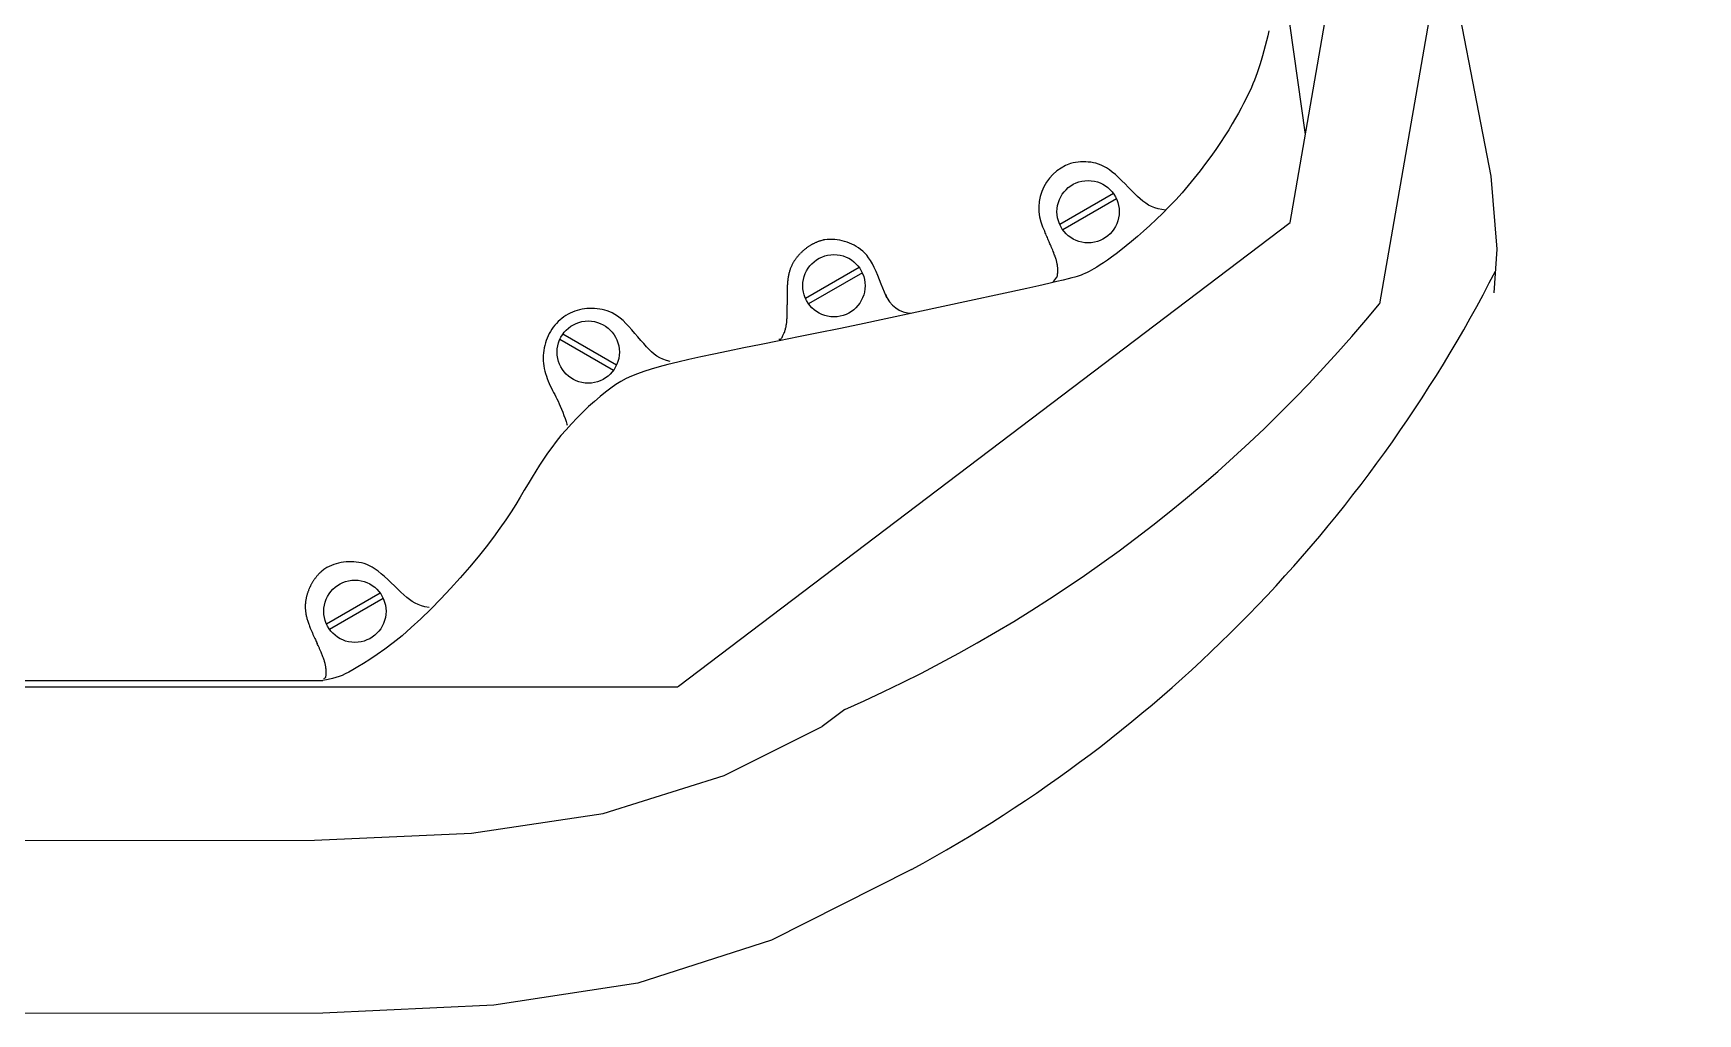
# Model space of a CAD drawing. Header units: millimetres. Extents: x -390 to 2317, y 0 to 1124.
# Drawn here: x 913.5 to 1324.3, y 42.5 to 284.5 of the extents above; entities that cross this region are included whole.
import ezdxf

# ---------------------------------------------------------------- set-up
doc = ezdxf.new("R2010")
doc.units = ezdxf.units.MM
doc.layers.add('ceco.net 102 chopper', color=7, linetype='Continuous')

msp = doc.modelspace()

# ---------------------------------------------------------------- linework, layer by layer
at = {"layer": 'ceco.net 102 chopper'}
for p, q in [((1345.01, 788.2), (1245.77, 217.69)), ((1223.71, 237.81), (1278.54, 553.01)), ((1213.08, 361.43), (1227.48, 259.47)), ((1218.21, 283.9), (1217.9, 282.66)), ((1218.49, 285.12), (1218.21, 283.9)), ((1217.24, 280.17), (1216.9, 278.96)), ((1217.58, 281.41), (1217.24, 280.17)), ((1217.9, 282.66), (1217.58, 281.41)), ((1215.9, 275.68), (1215.57, 274.71)), ((1216.23, 276.7), (1215.9, 275.68)), ((1216.56, 277.8), (1216.23, 276.7)), ((1216.9, 278.96), (1216.56, 277.8)), ((1214.16, 271.14), (1213.75, 270.23)), ((1214.54, 272.03), (1214.16, 271.14)), ((1214.9, 272.91), (1214.54, 272.03)), ((1215.24, 273.8), (1214.9, 272.91)), ((1215.57, 274.71), (1215.24, 273.8)), ((1212.25, 267.17), (1211.65, 266.02)), ((1212.8, 268.25), (1212.25, 267.17)), ((1213.3, 269.27), (1212.8, 268.25)), ((1213.75, 270.23), (1213.3, 269.27)), ((1210.26, 263.51), (1209.45, 262.13)), ((1210.99, 264.8), (1210.26, 263.51)), ((1211.65, 266.02), (1210.99, 264.8)), ((1207.59, 259.14), (1206.53, 257.53)), ((1208.57, 260.68), (1207.59, 259.14)), ((1209.45, 262.13), (1208.57, 260.68)), ((1205.39, 255.84), (1204.16, 254.09)), ((1206.53, 257.53), (1205.39, 255.84)), ((1202.86, 252.31), (1201.5, 250.5)), ((1204.16, 254.09), (1202.86, 252.31)), ((1198.59, 246.89), (1197.06, 245.12)), ((1200.07, 248.69), (1198.59, 246.89)), ((1201.5, 250.5), (1200.07, 248.69)), ((1180.11, 244.94), (1166.87, 237.3)), ((1180.88, 243.61), (1167.64, 235.97)), ((1195.49, 243.39), (1193.9, 241.7)), ((1197.06, 245.12), (1195.49, 243.39)), ((1190.69, 238.52), (1189.1, 237.03)), ((1192.29, 240.08), (1190.69, 238.52)), ((1193.9, 241.7), (1192.29, 240.08)), ((1072.74, 123.31), (1223.71, 237.81)), ((1186.05, 234.32), (1184.61, 233.1)), ((1187.55, 235.63), (1186.05, 234.32)), ((1189.1, 237.03), (1187.55, 235.63)), ((1180.78, 230.07), (1179.66, 229.25)), ((1181.98, 230.98), (1180.78, 230.07)), ((1183.26, 231.99), (1181.98, 230.98)), ((1184.61, 233.1), (1183.26, 231.99)), ((1117.38, 226.67), (1104.13, 219.02)), ((1174.69, 226.01), (1174.12, 225.7)), ((1175.32, 226.38), (1174.69, 226.01)), ((1176.03, 226.8), (1175.32, 226.38)), ((1176.81, 227.3), (1176.03, 226.8)), ((1177.68, 227.87), (1176.81, 227.3)), ((1178.63, 228.52), (1177.68, 227.87)), ((1179.66, 229.25), (1178.63, 228.52)), ((1118.15, 225.34), (1104.9, 217.69)), ((1161.74, 222.19), (1158.77, 221.51)), ((1164.19, 222.75), (1161.74, 222.19)), ((1166.16, 223.21), (1164.19, 222.75)), ((1167.73, 223.58), (1166.16, 223.21)), ((1168.95, 223.88), (1167.73, 223.58)), ((1169.89, 224.12), (1168.95, 223.88)), ((1170.62, 224.32), (1169.89, 224.12)), ((1171.2, 224.49), (1170.62, 224.32)), ((1171.7, 224.66), (1171.2, 224.49)), ((1172.17, 224.82), (1171.7, 224.66)), ((1172.63, 225), (1172.17, 224.82)), ((1173.1, 225.2), (1172.63, 225)), ((1173.6, 225.43), (1173.1, 225.2)), ((1174.12, 225.7), (1173.6, 225.43)), ((1158.77, 221.51), (1117.49, 212.61)), ((1043.54, 213.73), (1043.09, 213.32)), ((1044, 214.11), (1043.54, 213.73)), ((1044.49, 214.48), (1044, 214.11)), ((1045, 214.81), (1044.49, 214.48)), ((1045.52, 215.12), (1045, 214.81)), ((1046.06, 215.4), (1045.52, 215.12)), ((1046.61, 215.65), (1046.06, 215.4)), ((1047.18, 215.87), (1046.61, 215.65)), ((1047.76, 216.07), (1047.18, 215.87)), ((1048.36, 216.23), (1047.76, 216.07)), ((1048.96, 216.36), (1048.36, 216.23)), ((1049.57, 216.47), (1048.96, 216.36)), ((1050.19, 216.54), (1049.57, 216.47)), ((1050.82, 216.58), (1050.19, 216.54)), ((1051.44, 216.59), (1050.82, 216.58)), ((1052.07, 216.56), (1051.44, 216.59)), ((1052.71, 216.51), (1052.07, 216.56)), ((1053.33, 216.43), (1052.71, 216.51)), ((1053.96, 216.31), (1053.33, 216.43)), ((1054.58, 216.17), (1053.96, 216.31)), ((1055.2, 215.98), (1054.58, 216.17)), ((1055.82, 215.74), (1055.2, 215.98)), ((1056.44, 215.45), (1055.82, 215.74)), ((1057.08, 215.1), (1056.44, 215.45)), ((1057.73, 214.67), (1057.08, 215.1)), ((1058.4, 214.16), (1057.73, 214.67)), ((1059.1, 213.56), (1058.4, 214.16)), ((1040.61, 209.83), (1040.35, 209.25)), ((1040.88, 210.38), (1040.61, 209.83)), ((1041.19, 210.92), (1040.88, 210.38)), ((1041.52, 211.44), (1041.19, 210.92)), ((1041.88, 211.95), (1041.52, 211.44)), ((1042.26, 212.42), (1041.88, 211.95)), ((1042.66, 212.88), (1042.26, 212.42)), ((1043.09, 213.32), (1042.66, 212.88)), ((1044.25, 210.28), (1057.5, 202.63)), ((1059.81, 212.87), (1059.1, 213.56)), ((1060.55, 212.1), (1059.81, 212.87)), ((1061.29, 211.27), (1060.55, 212.1)), ((1062.04, 210.42), (1061.29, 211.27)), ((1062.78, 209.56), (1062.04, 210.42)), ((1063.51, 208.7), (1062.78, 209.56)), ((1102.37, 209.56), (1097.64, 208.61)), ((1107.29, 210.55), (1102.37, 209.56)), ((1112.35, 211.57), (1107.29, 210.55)), ((1117.49, 212.61), (1112.35, 211.57)), ((1039.45, 205.58), (1039.41, 204.94)), ((1039.53, 206.21), (1039.45, 205.58)), ((1039.63, 206.84), (1039.53, 206.21)), ((1039.77, 207.45), (1039.63, 206.84)), ((1039.93, 208.06), (1039.77, 207.45)), ((1040.13, 208.66), (1039.93, 208.06)), ((1040.35, 209.25), (1040.13, 208.66)), ((1064.21, 207.89), (1063.51, 208.7)), ((1064.89, 207.13), (1064.21, 207.89)), ((1065.53, 206.45), (1064.89, 207.13)), ((1066.15, 205.84), (1065.53, 206.45)), ((1066.78, 205.3), (1066.15, 205.84)), ((1085.06, 206.05), (1081.51, 205.3)), ((1088.94, 206.85), (1085.06, 206.05)), ((1093.15, 207.7), (1088.94, 206.85)), ((1097.64, 208.61), (1093.15, 207.7)), ((1039.41, 204.94), (1039.4, 204.3)), ((1039.4, 204.3), (1039.41, 203.66)), ((1039.41, 203.66), (1039.46, 203.02)), ((1039.46, 203.02), (1039.54, 202.38)), ((1039.54, 202.38), (1039.65, 201.74)), ((1039.65, 201.74), (1039.8, 201.11)), ((1066.02, 201.58), (1064.25, 201.02)), ((1067.99, 202.14), (1066.02, 201.58)), ((1067.44, 204.82), (1066.78, 205.3)), ((1068.14, 204.41), (1067.44, 204.82)), ((1070.18, 202.72), (1067.99, 202.14)), ((1068.92, 204.04), (1068.14, 204.41)), ((1069.78, 203.73), (1068.92, 204.04)), ((1070.76, 203.46), (1069.78, 203.73)), ((1072.61, 203.32), (1070.18, 202.72)), ((1075.3, 203.95), (1072.61, 203.32)), ((1078.26, 204.61), (1075.3, 203.95)), ((1081.51, 205.3), (1078.26, 204.61)), ((1039.8, 201.11), (1039.97, 200.48)), ((1039.97, 200.48), (1040.17, 199.86)), ((1040.17, 199.86), (1040.39, 199.24)), ((1040.39, 199.24), (1040.63, 198.63)), ((1040.63, 198.63), (1040.88, 198.04)), ((1040.88, 198.04), (1041.14, 197.46)), ((1041.14, 197.46), (1041.41, 196.89)), ((1057.3, 197.78), (1056.05, 196.92)), ((1058.56, 198.55), (1057.3, 197.78)), ((1059.84, 199.24), (1058.56, 198.55)), ((1061.2, 199.87), (1059.84, 199.24)), ((1062.66, 200.46), (1061.2, 199.87)), ((1064.25, 201.02), (1062.66, 200.46)), ((1041.41, 196.89), (1041.68, 196.34)), ((1041.68, 196.34), (1041.95, 195.81)), ((1041.95, 195.81), (1042.22, 195.29)), ((1042.22, 195.29), (1042.49, 194.76)), ((1042.49, 194.76), (1042.77, 194.22)), ((1042.77, 194.22), (1043.04, 193.66)), ((1043.04, 193.66), (1043.32, 193.05)), ((1052.02, 193.64), (1050.6, 192.35)), ((1053.42, 194.85), (1052.02, 193.64)), ((1054.76, 195.94), (1053.42, 194.85)), ((1056.05, 196.92), (1054.76, 195.94)), ((1043.32, 193.05), (1043.61, 192.41)), ((1043.61, 192.41), (1043.9, 191.7)), ((1043.9, 191.7), (1044.2, 190.94)), ((1044.2, 190.94), (1044.5, 190.15)), ((1044.5, 190.15), (1044.77, 189.37)), ((1044.77, 189.37), (1045.02, 188.64)), ((1047.75, 189.56), (1046.37, 188.11)), ((1049.17, 190.98), (1047.75, 189.56)), ((1050.6, 192.35), (1049.17, 190.98)), ((1043.77, 185.17), (1042.59, 183.71)), ((1045.03, 186.64), (1043.77, 185.17)), ((1045.02, 188.64), (1045.22, 188.01)), ((1046.37, 188.11), (1045.03, 186.64)), ((1045.22, 188.01), (1045.27, 187.8)), ((1040.45, 180.83), (1039.46, 179.38)), ((1041.49, 182.27), (1040.45, 180.83)), ((1042.59, 183.71), (1041.49, 182.27)), ((1038.5, 177.92), (1037.56, 176.42)), ((1039.46, 179.38), (1038.5, 177.92)), ((1035.69, 173.32), (1034.72, 171.69)), ((1036.63, 174.89), (1035.69, 173.32)), ((1037.56, 176.42), (1036.63, 174.89)), ((1033.7, 169.99), (1032.62, 168.22)), ((1034.72, 171.69), (1033.7, 169.99)), ((1030.14, 164.39), (1028.71, 162.31)), ((1031.44, 166.36), (1030.14, 164.39)), ((1032.62, 168.22), (1031.44, 166.36)), ((1028.71, 162.31), (1027.11, 160.11)), ((1025.33, 157.77), (1023.35, 155.3)), ((1027.11, 160.11), (1025.33, 157.77)), ((985.48, 152.31), (985.18, 152.12)), ((986.01, 152.61), (985.48, 152.31)), ((986.56, 152.89), (986.01, 152.61)), ((987.12, 153.14), (986.56, 152.89)), ((987.69, 153.36), (987.12, 153.14)), ((988.28, 153.55), (987.69, 153.36)), ((988.88, 153.7), (988.28, 153.55)), ((989.49, 153.83), (988.88, 153.7)), ((990.11, 153.93), (989.49, 153.83)), ((990.73, 154), (990.11, 153.93)), ((991.36, 154.04), (990.73, 154)), ((991.99, 154.05), (991.36, 154.04)), ((992.63, 154.02), (991.99, 154.05)), ((993.26, 153.97), (992.63, 154.02)), ((993.89, 153.88), (993.26, 153.97)), ((994.52, 153.75), (993.89, 153.88)), ((995.16, 153.58), (994.52, 153.75)), ((995.82, 153.35), (995.16, 153.58)), ((996.48, 153.05), (995.82, 153.35)), ((997.17, 152.69), (996.48, 153.05)), ((997.89, 152.25), (997.17, 152.69)), ((998.64, 151.71), (997.89, 152.25)), ((1021.2, 152.72), (1018.91, 150.09)), ((1023.35, 155.3), (1021.2, 152.72)), ((999.41, 151.09), (998.64, 151.71)), ((1000.22, 150.4), (999.41, 151.09)), ((1001.04, 149.65), (1000.22, 150.4)), ((1001.86, 148.87), (1001.04, 149.65)), ((1002.68, 148.08), (1001.86, 148.87)), ((1003.49, 147.3), (1002.68, 148.08)), ((1018.91, 150.09), (1016.54, 147.46)), ((999.14, 146.31), (985.9, 138.66)), ((999.91, 144.98), (986.67, 137.33)), ((1004.27, 146.55), (1003.49, 147.3)), ((1005.01, 145.86), (1004.27, 146.55)), ((1005.71, 145.24), (1005.01, 145.86)), ((1006.39, 144.69), (1005.71, 145.24)), ((1007.07, 144.22), (1006.39, 144.69)), ((1007.77, 143.81), (1007.07, 144.22)), ((1008.51, 143.46), (1007.77, 143.81)), ((1014.1, 144.86), (1011.65, 142.35)), ((1016.54, 147.46), (1014.1, 144.86)), ((1009.21, 139.98), (1006.83, 137.78)), ((1009.31, 143.17), (1008.51, 143.46)), ((1011.65, 142.35), (1009.21, 139.98)), ((1010.2, 142.94), (1009.31, 143.17)), ((1011.21, 142.76), (1010.2, 142.94)), ((1004.54, 135.8), (1002.36, 134.04)), ((1006.83, 137.78), (1004.54, 135.8)), ((1000.3, 132.48), (998.39, 131.12)), ((1002.36, 134.04), (1000.3, 132.48)), ((992.4, 127.38), (991.39, 126.81)), ((993.62, 128.08), (992.4, 127.38)), ((995.03, 128.93), (993.62, 128.08)), ((996.62, 129.94), (995.03, 128.93)), ((998.39, 131.12), (996.62, 129.94)), ((986.29, 124.99), (985.01, 124.72)), ((987.35, 125.23), (986.29, 124.99)), ((988.23, 125.46), (987.35, 125.23)), ((989.02, 125.71), (988.23, 125.46)), ((989.76, 126.01), (989.02, 125.71)), ((990.54, 126.37), (989.76, 126.01)), ((991.39, 126.81), (990.54, 126.37)), ((1072.59, 123.19), (1072.74, 123.31)), ((752.82, 123.19), (1072.59, 123.19))]:
    msp.add_line(p, q, dxfattribs=at)
for points in [[(1261.68, 309.19), (1273.29, 249.21), (1274.79, 231.21), (1274.04, 220.41)], [(1193.01, 240.8), (1191.19, 241.17), (1190.3, 241.42), (1189.51, 241.73), (1188.78, 242.1), (1188.09, 242.53), (1187.42, 243.02), (1186.76, 243.59), (1186.07, 244.23), (1185.35, 244.94), (1184.59, 245.7), (1183.8, 246.5), (1183.01, 247.31), (1182.2, 248.11), (1181.4, 248.88), (1180.61, 249.6), (1179.85, 250.24), (1179.12, 250.79), (1178.42, 251.26), (1177.74, 251.64), (1177.08, 251.95), (1176.43, 252.2), (1175.79, 252.39), (1175.17, 252.53), (1174.54, 252.64), (1173.91, 252.71), (1173.27, 252.75), (1172.64, 252.76), (1172.01, 252.74), (1171.38, 252.68), (1170.76, 252.6), (1170.15, 252.49), (1169.55, 252.34), (1169.51, 252.33)], [(1124.23, 219.21), (1124.04, 219.63), (1123.65, 220.56), (1123.24, 221.56), (1122.83, 222.6), (1122.41, 223.66), (1121.98, 224.71), (1121.54, 225.73), (1121.09, 226.69), (1120.64, 227.58), (1120.17, 228.37), (1119.7, 229.07), (1119.23, 229.69), (1118.74, 230.23), (1118.24, 230.71), (1117.73, 231.13), (1117.2, 231.51), (1116.66, 231.85), (1116.11, 232.16), (1115.54, 232.44), (1114.96, 232.7), (1114.37, 232.92), (1113.77, 233.11), (1113.17, 233.28), (1112.56, 233.41), (1111.95, 233.51), (1111.33, 233.58), (1110.72, 233.62), (1110.11, 233.62), (1109.5, 233.59), (1108.89, 233.53), (1108.54, 233.48)], [(1043.48, 208.95), (1056.73, 201.3)], [(900.57, 125.41), (902.68, 124.72), (985.01, 124.72)], [(1113.79, 117.59), (1108.26, 113.4)], [(591.75, 85.23), (982.93, 85.32), (1021.7, 87.09), (1054.16, 91.92), (1084.04, 101.32), (1108.26, 113.4)], [(1130.26, 78.06), (1095.73, 60.61), (1062.76, 50.03), (1027.24, 44.6), (985.03, 42.59), (569.34, 42.49)]]:
    msp.add_lwpolyline(points, dxfattribs=at)
msp.add_lwpolyline([(1165.1, 222.96, 0.054017), (1166.15, 224.29, 0.203325), (1166.26, 224.45, 0.02457), (1166.33, 224.86, 0.020275), (1166.36, 225.37, 0.002301), (1166.38, 226.08, 0.012087), (1166.38, 226.22, 0.011942), (1166.36, 226.64, 0.012661), (1166.32, 227.04, 0.010649), (1166.26, 227.46, 0.011982), (1166.18, 227.83, 0.008426), (1166.08, 228.28, 0.010184), (1165.98, 228.64, 0.005827), (1165.83, 229.11, 0.007681), (1165.71, 229.47, 0.003412), (1165.51, 229.99, 0.004906), (1165.38, 230.34, 0.001712), (1165.14, 230.94, 0.00293), (1164.99, 231.28, 0.000641), (1164.72, 231.93, 0.001183), (1164.57, 232.28, 0.000362), (1164.35, 232.79, -0.000382), (1164.13, 233.31, -0.000335), (1163.94, 233.76, -0.000255), (1163.68, 234.35, -0.006782), (1163.19, 235.55, -0.001142)], format="xyb", dxfattribs=at)
for centre in [(1173.88, 240.45), (1111.14, 222.18), (1050.49, 205.79), (992.9, 141.82)]:
    msp.add_circle(centre, 7.69, dxfattribs=at)
for centre, radius, start, end in [((1173.33, 241.32), 11.66, 109.1037, 209.6354), ((1112.12, 221.11), 12.95, 135.7501, 137.1516), ((1112.08, 221.16), 12.88, 134.3451, 135.7501), ((1112.05, 221.19), 12.84, 132.9384, 134.3451), ((1112.07, 221.17), 12.87, 131.533, 132.9384), ((1111.94, 221.31), 12.68, 130.1153, 131.533), ((1112.01, 221.22), 12.79, 128.7039, 130.1153), ((1111.81, 221.48), 12.46, 127.2694, 128.7039), ((1111.93, 221.33), 12.66, 125.8461, 127.2694), ((1111.66, 221.69), 12.2, 124.3888, 125.8461), ((1111.79, 221.5), 12.43, 122.9451, 124.3888), ((1111.53, 221.9), 11.96, 121.462, 122.9451), ((1111.59, 221.81), 12.07, 119.9858, 121.462), ((1111.45, 222.05), 11.8, 118.4885, 119.9858), ((1111.49, 221.97), 11.88, 116.9963, 118.4885), ((1111.47, 222.02), 11.82, 115.505, 116.9963), ((1111.45, 222.06), 11.78, 114.011, 115.505), ((1111.45, 222.06), 11.78, 112.5201, 114.011), ((1111.43, 222.11), 11.73, 111.0258, 112.5201), ((1111.42, 222.13), 11.71, 109.5312, 111.0258), ((1111.41, 222.15), 11.69, 108.0355, 109.5312), ((1108.81, 230.14), 3.28, 106.5359, 108.0355), ((1142.51, 116.63), 121.69, 106.2897, 106.5359), ((1108.97, 231.4), 2.12, 103.5316, 106.2897), ((1111.55, 220.7), 13.13, 102.4227, 103.5316), ((1110.4, 222.73), 10.66, 162.2185, 164.2949), ((1109.94, 222.88), 10.17, 160.1188, 162.2185), ((1109.16, 223.16), 9.35, 157.9286, 160.1188), ((1109.65, 222.96), 9.87, 155.8526, 157.9286), ((1108.48, 223.48), 8.59, 153.6268, 155.8526), ((1109.95, 222.75), 10.23, 151.6732, 153.6268), ((1108.28, 223.65), 8.33, 149.5085, 151.6732), ((1110.87, 222.13), 11.34, 147.7731, 149.5085), ((1108.71, 223.49), 8.79, 145.802, 147.7731), ((1112.22, 221.11), 13.03, 144.3321, 145.802), ((1110.33, 222.46), 10.71, 142.7108, 144.3321), ((1113.21, 220.27), 14.32, 141.3848, 142.7108), ((1111.43, 221.69), 12.04, 139.9389, 141.3848), ((1112.43, 220.85), 13.35, 138.5619, 139.9389), ((1111.96, 221.26), 12.73, 137.1516, 138.5619), ((1124.1, 220.72), 24.51, 177.2591, 178.3146), ((1144.68, 219.74), 45.11, 176.4811, 177.2591), ((1117.37, 221.42), 17.75, 174.9989, 176.4811), ((1123.95, 220.84), 24.35, 173.7333, 174.9989), ((1113, 222.04), 13.34, 171.8682, 173.7333), ((1116.07, 221.6), 16.44, 170.1882, 171.8682), ((1111.97, 222.31), 12.28, 168.2418, 170.1882), ((1112.43, 222.22), 12.75, 166.3319, 168.2418), ((1110.81, 222.61), 11.08, 164.2949, 166.3319), ((963.89, 384.58), 348.76, 298.4929, 332.919), ((1260.43, 219.01), 160.86, 179.5297, 179.7914), ((1147.32, 219.42), 47.74, 179.7914, 180.2719), ((1732.12, 222.2), 632.56, 180.27188, 180.3304), ((1134.23, 220.05), 34.65, 178.7985, 179.5297), ((1466.76, 220.67), 367.18, 180.3304, 180.4072), ((1465.71, 220.66), 366.14, 180.4072, 180.4948), ((1178.66, 219.12), 79.1, 178.3146, 178.7985), ((1130.51, 222.46), 7.07, 199.578, 268.9405), ((1087.31, 214.55), 12.25, 355.2609, 357.0212), ((1059.11, 216.02), 40.49, 357.0212, 357.8033), ((1080, 215.21), 19.59, 357.8033, 358.9276), ((1006, 216.6), 93.6, 358.9276, 359.3199), ((712.84, 214.18), 386.76, 0.4095, 0.4924), ((1019.45, 216.37), 80.15, 0.1385, 0.4095), ((827.15, 215.9), 272.45, 359.9915, 0.1385), ((1067.67, 215.87), 31.93, 359.3199, 359.9915), ((970.48, 443.6), 356.12, 293.73, 320.6268), ((1092.89, 212.46), 6.23, 330.8922, 335.5382), ((1027.53, 242.19), 78.04, 335.5382, 336.0656), ((1096.27, 211.68), 2.83, 336.0656, 338.8357), ((1090.69, 213.84), 8.82, 338.8357, 341.5725), ((1091.61, 213.53), 7.85, 341.5725, 344.474), ((1089.46, 214.13), 10.07, 344.474, 346.9146), ((1091.52, 213.65), 7.96, 346.9146, 349.6605), ((1086.11, 214.64), 13.46, 349.6605, 351.5915), ((1090.31, 214.02), 9.22, 351.5915, 353.9254), ((1078.32, 215.29), 21.28, 353.9254, 355.2609), ((1097.75, 210.19), 1.24, 259.1268, 279.2902), ((1097.91, 209.21), 0.25, 279.2902, 325.2623), ((1094.63, 211.49), 4.25, 325.2623, 330.8922), ((1064.21, 59.58), 121.69, 130.5748, 130.821), ((986.44, 150.39), 2.12, 127.8167, 130.5748), ((993.19, 141.7), 13.13, 126.7078, 127.8167), ((993.29, 142.42), 12.68, 154.4004, 155.8181), ((993.39, 142.37), 12.79, 152.989, 154.4004), ((993.09, 142.52), 12.46, 151.5545, 152.989), ((993.27, 142.43), 12.66, 150.1312, 151.5545), ((992.87, 142.66), 12.2, 148.6739, 150.1312), ((993.07, 142.54), 12.43, 147.2302, 148.6739), ((992.67, 142.79), 11.96, 145.7471, 147.2302), ((992.77, 142.73), 12.07, 144.2709, 145.7471), ((992.54, 142.89), 11.8, 142.7736, 144.2709), ((992.61, 142.84), 11.88, 141.2814, 142.7736), ((992.56, 142.88), 11.82, 139.7901, 141.2814), ((992.53, 142.9), 11.78, 138.2961, 139.7901), ((992.53, 142.9), 11.78, 136.8051, 138.2961), ((992.49, 142.94), 11.73, 135.3109, 136.8051), ((992.48, 142.95), 11.71, 133.8163, 135.3109), ((992.47, 142.97), 11.69, 132.3206, 133.8163), ((986.81, 149.18), 3.28, 130.821, 132.3206), ((988.99, 143.05), 8.33, 173.7936, 175.9583), ((991.98, 142.73), 11.34, 172.0582, 173.7936), ((989.45, 143.08), 8.79, 170.0871, 172.0582), ((993.63, 142.35), 13.03, 168.6172, 170.0871), ((991.35, 142.81), 10.71, 166.9958, 168.6172), ((994.87, 142), 14.32, 165.6699, 166.9958), ((992.66, 142.56), 12.04, 164.224, 165.6699), ((993.92, 142.2), 13.35, 162.8469, 164.224), ((993.33, 142.39), 12.73, 161.4367, 162.8469), ((993.54, 142.32), 12.95, 160.0352, 161.4367), ((993.48, 142.34), 12.88, 158.6302, 160.0352), ((993.44, 142.35), 12.84, 157.2235, 158.6302), ((993.46, 142.34), 12.87, 155.8181, 157.2235), ((989.24, 142.98), 8.59, 177.9119, 180.1377), ((990.52, 142.98), 9.87, 180.1377, 182.2136), ((990.88, 142.92), 10.23, 175.9583, 177.9119), ((990, 142.96), 9.35, 182.2136, 184.4039), ((990.82, 143.02), 10.17, 184.4039, 186.5036), ((991.31, 143.08), 10.66, 186.5036, 188.58), ((991.72, 143.14), 11.08, 188.58, 190.617), ((993.36, 143.45), 12.75, 190.617, 192.5269), ((992.9, 143.35), 12.28, 192.5269, 194.4733), ((996.93, 144.39), 16.44, 194.4733, 196.1533), ((993.95, 143.52), 13.34, 196.1533, 198.0184), ((1004.43, 146.93), 24.35, 198.0184, 199.2839), ((998.2, 144.75), 17.75, 199.2839, 200.7662), ((1023.78, 154.45), 45.11, 200.7662, 201.5442), ((1004.61, 146.88), 24.51, 201.5442, 202.5997), ((1055.01, 167.86), 79.1, 202.5997, 203.0836), ((1014.13, 150.44), 34.65, 203.0836, 203.8148), ((1129.58, 201.4), 160.86, 203.8148, 204.0765), ((1026.31, 155.25), 47.74, 204.0765, 204.557), ((1558.23, 398.3), 632.56, 204.55697, 204.61548), ((1316.97, 287.76), 367.18, 204.6155, 204.6923), ((1316.02, 287.33), 366.14, 204.6923, 204.7799), ((632.44, -28.22), 386.76, 24.6946, 24.7775), ((911.01, 99.87), 80.15, 24.4236, 24.6946), ((735.92, 20.36), 272.45, 24.2766, 24.4236), ((955.17, 119.25), 31.93, 23.605, 24.2766), ((898.66, 94.56), 93.6, 23.2127, 23.605), ((966.68, 123.73), 19.59, 22.0884, 23.2127), ((947.31, 115.87), 40.49, 21.3063, 22.0884), ((973.62, 126.13), 12.25, 19.546, 21.3063), ((965.11, 123.11), 21.28, 18.2105, 19.546), ((976.57, 126.88), 9.22, 15.8766, 18.2105), ((972.49, 125.71), 13.46, 13.9456, 15.8766), ((977.83, 127.04), 7.96, 11.1997, 13.9456), ((975.75, 126.63), 10.07, 8.7591, 11.1997), ((977.95, 126.97), 7.85, 5.8576, 8.7591), ((976.99, 126.87), 8.82, 3.1208, 5.8576), ((982.97, 127.2), 2.83, 0.3507, 3.1208), ((984.92, 126.45), 1.24, 283.4119, 303.5753), ((985.47, 125.62), 0.25, 303.5753, 349.5473), ((981.55, 126.35), 4.25, 349.5473, 355.1773), ((979.57, 126.51), 6.23, 355.1773, 359.8233), ((907.76, 126.74), 78.04, 359.8233, 0.3507)]:
    msp.add_arc(centre, radius, start, end, dxfattribs=at)

doc.saveas('drawing.dxf')
